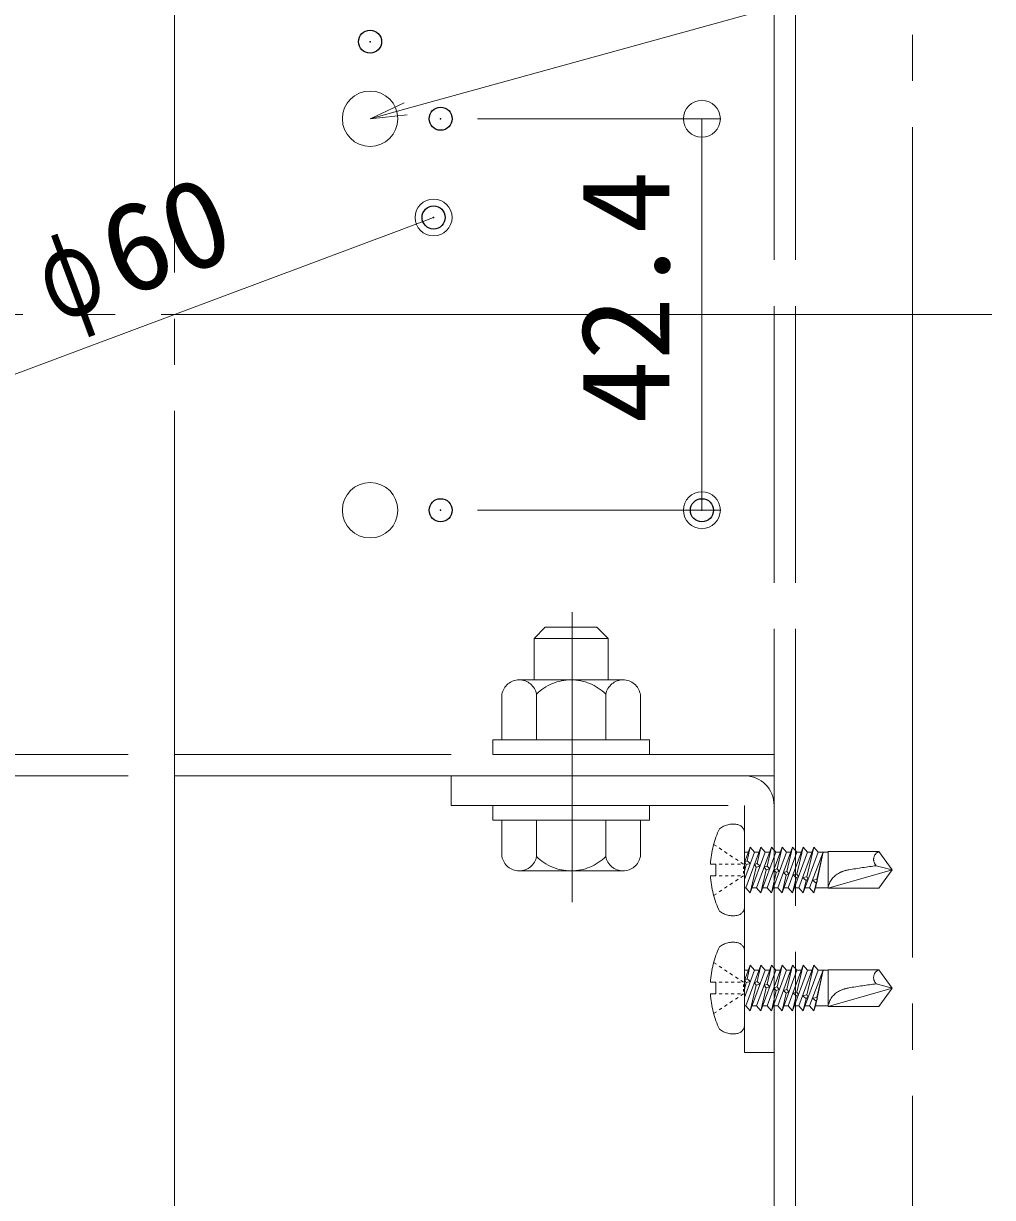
# Model space of a CAD drawing. Units: millimetres, scale not verified. Extents: x -800 to 804, y -551 to 557.
# Drawn here: x -465.3 to -360.3, y -244.6 to -117.3 of the extents above; entities that cross this region are included whole.
import ezdxf
from ezdxf.enums import TextEntityAlignment as Align

# ---------------------------------------------------------------- set-up
doc = ezdxf.new("R2010")
doc.units = ezdxf.units.MM
doc.header["$LTSCALE"] = 5
doc.header["$PDMODE"] = 32
doc.header["$PDSIZE"] = 2.5
for name, pattern in [('DASHED3', [4, 3, -1]), ('LONG_CHAIN', [21, 18, -1, 1, -1]), ('LONG_DASHED1', [7, 6, -1])]:
    doc.linetypes.add(name, pattern=pattern)
for name, color, linetype, lineweight in [('0-8_6文字', 1, 'Continuous', 9), ('0-9_0', 4, 'Continuous', 9), ('0-B_shade', 6, 'LONG_DASHED1', 9), ('0-C_CENTER', 7, 'LONG_CHAIN', 9), ('0-D_中心線', 1, 'LONG_CHAIN', 9), ('1-1_GR1-1', 7, 'Continuous', 9), ('1-2_製品', 6, 'DASHED3', 9)]:
    doc.layers.add(name, color=color, linetype=linetype, lineweight=lineweight)
doc.layers.add('0-A_DEFPOINTS', color=1, linetype='Continuous')
doc.styles.add('ＭＳ ゴシック', font='')
doc.styles.get('ＭＳ ゴシック').set_extended_font_data('MS Gothic')

# ---------------------------------------------------------------- blocks, each defined once
blk = doc.blocks.new('_ORIGIN')
at = {"layer": '0-9_0', "color": 1}
blk.add_line((0, 0), (-5, 0), dxfattribs=at)
blk.add_circle((0, 0), 2.5, dxfattribs=at)
blk = doc.blocks.new('MLeader14')
at = {"layer": '0-8_6文字'}
blk.add_line((-340.714, -104.01), (-271.095, -104.01), dxfattribs=at)
at = {"layer": '0-8_6文字', "color": 2}
blk.add_line((-427.781, -127.676), (-423.926, -126.611), dxfattribs=at)
at = {"layer": '0-8_6文字'}
blk.add_lwpolyline([(-423.926, -126.611), (-342.154, -104.01), (-340.714, -104.01)], dxfattribs=at)
at = {"layer": '0-8_6文字', "color": 2}
blk.add_lwpolyline([(-423.748, -127.253), (-427.781, -127.676), (-424.104, -125.968)], dxfattribs=at)
at = {"layer": '0-8_6文字', "color": 2, "style": 'ＭＳ ゴシック', "width": 0.75}
blk.add_text('4-M6現場タップ', height=9.604, dxfattribs=at).set_placement((-341.354, -104.006), align=Align.BOTTOM_LEFT)

msp = doc.modelspace()

# ---------------------------------------------------------------- linework, layer by layer
at = {"layer": '0-8_6文字'}
for p, q in [((-416.136, -127.676), (-389.825, -127.676)), ((-391.825, -131.676), (-391.825, -166.103)), ((-473.345, -158.002), (-424.644, -139.777)), ((-416.136, -170.103), (-389.825, -170.103))]:
    msp.add_line(p, q, dxfattribs=at)
at = {"layer": '0-9_0', "color": 6, "linetype": 'LONG_CHAIN'}
msp.add_line((-405.895, -212.583), (-405.895, -181.15), dxfattribs=at)
at = {"layer": '0-A_DEFPOINTS'}
for p in [(-427.781, -119.321), (-420.136, -127.676), (-420.898, -138.375), (-420.136, -170.103), (-391.825, -170.103)]:
    msp.add_point(p, dxfattribs=at)
at = {"layer": '0-B_shade'}
for p, q in [((-383.995, 27.03), (-383.995, -533.578)), ((-381.695, 27.03), (-381.695, -533.578)), ((-409.995, -183.989), (-408.795, -182.789)), ((-408.795, -182.789), (-403.195, -182.789)), ((-401.995, -183.989), (-403.195, -182.789)), ((-409.995, -183.989), (-401.995, -183.989)), ((-409.995, -188.489), (-409.995, -183.989)), ((-401.995, -188.489), (-401.995, -183.989)), ((-411.624, -188.489), (-400.365, -188.489)), ((-413.495, -194.989), (-413.495, -190.047)), ((-409.747, -194.989), (-409.747, -190.047)), ((-402.242, -194.989), (-402.242, -190.047)), ((-398.495, -194.989), (-398.495, -190.047)), ((-398.495, -194.989), (-413.495, -194.989)), ((-383.995, -196.589), (-513.995, -196.589)), ((-383.995, -198.889), (-513.995, -198.889)), ((-418.995, -198.889), (-387.195, -198.889)), ((-413.495, -203.689), (-398.495, -203.689)), ((-413.495, -203.689), (-413.495, -207.632)), ((-409.995, -203.689), (-401.995, -203.689)), ((-409.747, -203.689), (-409.747, -207.632)), ((-402.242, -203.689), (-402.242, -207.632)), ((-398.495, -203.689), (-398.495, -207.632)), ((-400.365, -209.189), (-411.624, -209.189))]:
    msp.add_line(p, q, dxfattribs=at)
for points in [[(-414.495, -196.589), (-414.495, -194.989), (-397.495, -194.989), (-397.495, -196.589)], [(-414.495, -203.689), (-414.495, -202.089), (-397.495, -202.089), (-397.495, -203.689)]]:
    msp.add_lwpolyline(points, close=True, dxfattribs=at)
for points in [[(-418.995, -198.889), (-418.995, -202.089), (-387.195, -202.089)], [(-383.995, -202.089), (-383.995, -228.889), (-387.195, -228.889), (-387.195, -202.089)]]:
    msp.add_lwpolyline(points, dxfattribs=at)
for centre, radius, start, end in [((-411.621, -190.395), 1.906, 10.52945, 169.47055), ((-405.995, -193.789), 5.3, 44.92181, 135.07819), ((-400.368, -190.395), 1.906, 10.52945, 169.47055), ((-387.195, -202.089), 3.2, 0, 90), ((-411.621, -207.284), 1.906, 190.52945, 349.47055), ((-405.995, -203.889), 5.3, 224.92181, 315.07819), ((-400.368, -207.284), 1.906, 190.52945, 349.47055)]:
    msp.add_arc(centre, radius, start, end, dxfattribs=at)
at = {"layer": '0-C_CENTER', "color": 5}
msp.add_line((-368.995, -533.578), (-368.995, 27.03), dxfattribs=at)
at = {"layer": '0-D_中心線'}
for p, q in [((-448.995, 50.653), (-448.995, -526.518)), ((-555.405, -148.889), (-280.511, -148.889))]:
    msp.add_line(p, q, dxfattribs=at)
at = {"layer": '1-1_GR1-1'}
for centre in [(-427.781, -127.676), (-427.781, -170.103)]:
    msp.add_circle(centre, 3, dxfattribs=at)
at = {"layer": '1-2_製品'}
for p, q in [((-387.195, -213.043), (-387.195, -205.136)), ((-390.551, -206.32), (-390.257, -206.515)), ((-389.963, -206.71), (-389.669, -206.906)), ((-389.376, -207.101), (-389.082, -207.296)), ((-387.195, -208.284), (-386.582, -206.605)), ((-386.115, -207.152), (-387.195, -210.11)), ((-387.195, -207.152), (-386.781, -207.152)), ((-387.049, -211.027), (-385.435, -206.605)), ((-386.926, -208.096), (-386.582, -206.605)), ((-386.582, -206.605), (-386.115, -207.152)), ((-384.968, -207.152), (-386.582, -211.573)), ((-386.115, -207.152), (-385.634, -207.152)), ((-385.902, -211.027), (-384.288, -206.605)), ((-383.82, -207.152), (-385.435, -211.573)), ((-384.968, -207.152), (-384.487, -207.152)), ((-384.766, -208.675), (-384.288, -206.605)), ((-384.755, -211.027), (-383.14, -206.605)), ((-384.288, -206.605), (-383.82, -207.152)), ((-382.673, -207.152), (-384.288, -211.573)), ((-383.82, -207.152), (-383.34, -207.152)), ((-383.608, -211.027), (-381.993, -206.605)), ((-381.526, -207.152), (-383.14, -211.573)), ((-382.673, -207.152), (-382.193, -207.152)), ((-382.46, -211.027), (-380.846, -206.605)), ((-380.379, -207.152), (-381.993, -211.573)), ((-381.526, -207.152), (-381.046, -207.152)), ((-381.525, -209.544), (-380.846, -206.605)), ((-381.313, -211.027), (-379.699, -206.605)), ((-380.846, -206.605), (-380.379, -207.152)), ((-379.232, -207.152), (-380.846, -211.573)), ((-380.444, -209.833), (-379.699, -206.605)), ((-380.379, -207.152), (-379.898, -207.152)), ((-380.166, -211.027), (-378.669, -207.152)), ((-379.699, -206.605), (-379.232, -207.152)), ((-379.499, -211.027), (-378.669, -207.152)), ((-379.361, -210.123), (-378.669, -207.152)), ((-379.232, -207.152), (-378.15, -207.152)), ((-378.15, -211.077), (-378.15, -207.102)), ((-378.15, -207.102), (-372.638, -207.102)), ((-371.195, -209.089), (-372.638, -207.102)), ((-390.3, -208.468), (-390.902, -208.468)), ((-389.968, -208.468), (-389.637, -208.468)), ((-389.306, -208.468), (-388.975, -208.468)), ((-388.788, -207.492), (-388.494, -207.687)), ((-388.644, -208.468), (-388.312, -208.468)), ((-388.2, -207.882), (-387.906, -208.078)), ((-387.981, -208.468), (-387.65, -208.468)), ((-387.613, -208.273), (-387.319, -208.468)), ((-387.195, -209.259), (-387.016, -208.484)), ((-387.177, -208.235), (-386.926, -208.096)), ((-387.016, -208.484), (-387.177, -208.235)), ((-386.57, -208.397), (-387.016, -208.484)), ((-386.926, -208.096), (-386.57, -208.397)), ((-386.132, -208.515), (-385.846, -208.386)), ((-385.935, -208.773), (-386.132, -208.515)), ((-385.846, -208.386), (-385.525, -208.677)), ((-385.087, -208.795), (-384.766, -208.675)), ((-384.766, -208.675), (-384.48, -208.957)), ((-372.922, -208.626), (-371.195, -209.089)), ((-389.968, -209.71), (-389.637, -209.71)), ((-389.306, -209.71), (-388.975, -209.71)), ((-388.644, -209.71), (-388.312, -209.71)), ((-387.981, -209.71), (-387.65, -209.71)), ((-387.613, -209.906), (-387.319, -209.71)), ((-387.319, -208.965), (-387.319, -208.717)), ((-387.319, -209.462), (-387.319, -209.214)), ((-386.582, -211.573), (-385.935, -208.773)), ((-385.525, -208.677), (-385.935, -208.773)), ((-385.435, -211.573), (-384.855, -209.063)), ((-384.855, -209.063), (-385.087, -208.795)), ((-384.48, -208.957), (-384.855, -209.063)), ((-384.288, -211.573), (-383.775, -209.352)), ((-384.042, -209.075), (-383.685, -208.965)), ((-383.775, -209.352), (-384.042, -209.075)), ((-383.435, -209.237), (-383.775, -209.352)), ((-383.685, -208.965), (-383.435, -209.237)), ((-383.14, -211.573), (-382.694, -209.642)), ((-382.997, -209.355), (-382.605, -209.254)), ((-382.694, -209.642), (-382.997, -209.355)), ((-382.39, -209.517), (-382.694, -209.642)), ((-382.605, -209.254), (-382.39, -209.517)), ((-381.993, -211.573), (-381.614, -209.931)), ((-381.952, -209.635), (-381.525, -209.544)), ((-381.614, -209.931), (-381.952, -209.635)), ((-381.345, -209.797), (-381.614, -209.931)), ((-381.525, -209.544), (-381.345, -209.797)), ((-380.907, -209.915), (-380.444, -209.833)), ((-380.534, -210.22), (-380.907, -209.915)), ((-380.444, -209.833), (-380.3, -210.077)), ((-378.15, -211.077), (-371.195, -209.089)), ((-372.638, -211.077), (-371.195, -209.089)), ((-389.376, -211.078), (-389.082, -210.882)), ((-388.788, -210.687), (-388.494, -210.492)), ((-388.2, -210.296), (-387.906, -210.101)), ((-387.195, -211.027), (-387.049, -211.027)), ((-386.582, -211.573), (-387.049, -211.027)), ((-386.382, -211.027), (-385.902, -211.027)), ((-385.435, -211.573), (-385.902, -211.027)), ((-385.235, -211.027), (-384.755, -211.027)), ((-384.288, -211.573), (-384.755, -211.027)), ((-384.088, -211.027), (-383.608, -211.027)), ((-383.14, -211.573), (-383.608, -211.027)), ((-382.941, -211.027), (-382.46, -211.027)), ((-381.993, -211.573), (-382.46, -211.027)), ((-381.794, -211.027), (-381.313, -211.027)), ((-380.846, -211.573), (-381.313, -211.027)), ((-380.846, -211.573), (-380.534, -210.22)), ((-380.647, -211.027), (-380.166, -211.027)), ((-380.3, -210.077), (-380.534, -210.22)), ((-379.699, -211.573), (-380.166, -211.027)), ((-379.846, -210.199), (-379.364, -210.122)), ((-379.453, -210.51), (-379.846, -210.199)), ((-379.699, -211.573), (-379.45, -210.504)), ((-379.499, -211.027), (-379.699, -211.573)), ((-379.499, -211.027), (-378.15, -211.027)), ((-379.35, -210.332), (-379.453, -210.51)), ((-379.364, -210.122), (-379.35, -210.332)), ((-372.638, -211.077), (-378.15, -211.077)), ((-390.551, -211.859), (-390.257, -211.664)), ((-389.963, -211.468), (-389.669, -211.273)), ((-387.195, -225.843), (-387.195, -217.936)), ((-390.551, -219.12), (-390.257, -219.315)), ((-389.963, -219.51), (-389.669, -219.706)), ((-389.376, -219.901), (-389.082, -220.096)), ((-387.195, -221.084), (-386.582, -219.405)), ((-386.115, -219.952), (-387.195, -222.91)), ((-387.195, -219.952), (-386.781, -219.952)), ((-387.049, -223.827), (-385.435, -219.405)), ((-386.926, -220.896), (-386.582, -219.405)), ((-386.582, -219.405), (-386.115, -219.952)), ((-384.968, -219.952), (-386.582, -224.373)), ((-386.115, -219.952), (-385.634, -219.952)), ((-385.902, -223.827), (-384.288, -219.405)), ((-383.82, -219.952), (-385.435, -224.373)), ((-384.968, -219.952), (-384.487, -219.952)), ((-384.766, -221.475), (-384.288, -219.405)), ((-384.755, -223.827), (-383.14, -219.405)), ((-384.288, -219.405), (-383.82, -219.952)), ((-382.673, -219.952), (-384.288, -224.373)), ((-383.82, -219.952), (-383.34, -219.952)), ((-383.608, -223.827), (-381.993, -219.405)), ((-381.526, -219.952), (-383.14, -224.373)), ((-382.673, -219.952), (-382.193, -219.952)), ((-382.46, -223.827), (-380.846, -219.405)), ((-380.379, -219.952), (-381.993, -224.373)), ((-381.526, -219.952), (-381.046, -219.952)), ((-381.525, -222.344), (-380.846, -219.405)), ((-381.313, -223.827), (-379.699, -219.405)), ((-380.846, -219.405), (-380.379, -219.952)), ((-379.232, -219.952), (-380.846, -224.373)), ((-380.444, -222.633), (-379.699, -219.405)), ((-380.379, -219.952), (-379.898, -219.952)), ((-380.166, -223.827), (-378.669, -219.952)), ((-379.699, -219.405), (-379.232, -219.952)), ((-379.499, -223.827), (-378.669, -219.952)), ((-379.361, -222.923), (-378.669, -219.952)), ((-379.232, -219.952), (-378.15, -219.952)), ((-378.15, -223.877), (-378.15, -219.902)), ((-378.15, -219.902), (-372.638, -219.902)), ((-371.195, -221.889), (-372.638, -219.902)), ((-390.3, -221.268), (-390.902, -221.268)), ((-389.968, -221.268), (-389.637, -221.268)), ((-389.306, -221.268), (-388.975, -221.268)), ((-388.788, -220.292), (-388.494, -220.487)), ((-388.644, -221.268), (-388.312, -221.268)), ((-388.2, -220.682), (-387.906, -220.878)), ((-387.981, -221.268), (-387.65, -221.268)), ((-387.613, -221.073), (-387.319, -221.268)), ((-387.195, -222.059), (-387.016, -221.284)), ((-387.177, -221.035), (-386.926, -220.896)), ((-387.016, -221.284), (-387.177, -221.035)), ((-386.57, -221.197), (-387.016, -221.284)), ((-386.926, -220.896), (-386.57, -221.197)), ((-386.132, -221.315), (-385.846, -221.186)), ((-385.935, -221.573), (-386.132, -221.315)), ((-385.846, -221.186), (-385.525, -221.477)), ((-389.968, -222.51), (-389.637, -222.51)), ((-389.306, -222.51), (-388.975, -222.51)), ((-388.644, -222.51), (-388.312, -222.51)), ((-387.981, -222.51), (-387.65, -222.51)), ((-387.613, -222.706), (-387.319, -222.51)), ((-387.319, -221.765), (-387.319, -221.517)), ((-387.319, -222.262), (-387.319, -222.014)), ((-386.582, -224.373), (-385.935, -221.573)), ((-385.525, -221.477), (-385.935, -221.573)), ((-385.435, -224.373), (-384.855, -221.863)), ((-385.087, -221.595), (-384.766, -221.475)), ((-384.855, -221.863), (-385.087, -221.595)), ((-384.48, -221.757), (-384.855, -221.863)), ((-384.766, -221.475), (-384.48, -221.757)), ((-384.288, -224.373), (-383.775, -222.152)), ((-384.042, -221.875), (-383.685, -221.765)), ((-383.775, -222.152), (-384.042, -221.875)), ((-383.435, -222.037), (-383.775, -222.152)), ((-383.685, -221.765), (-383.435, -222.037)), ((-383.14, -224.373), (-382.694, -222.442)), ((-382.997, -222.155), (-382.605, -222.054)), ((-382.694, -222.442), (-382.997, -222.155)), ((-382.39, -222.317), (-382.694, -222.442)), ((-382.605, -222.054), (-382.39, -222.317)), ((-381.952, -222.435), (-381.525, -222.344)), ((-381.614, -222.731), (-381.952, -222.435)), ((-381.345, -222.597), (-381.614, -222.731)), ((-381.525, -222.344), (-381.345, -222.597)), ((-380.907, -222.715), (-380.444, -222.633)), ((-380.444, -222.633), (-380.3, -222.877)), ((-378.15, -223.877), (-371.195, -221.889)), ((-372.922, -221.426), (-371.195, -221.889)), ((-372.638, -223.877), (-371.195, -221.889)), ((-389.376, -223.878), (-389.082, -223.682)), ((-388.788, -223.487), (-388.494, -223.292)), ((-388.2, -223.096), (-387.906, -222.901)), ((-387.195, -223.827), (-387.049, -223.827)), ((-386.582, -224.373), (-387.049, -223.827)), ((-386.382, -223.827), (-385.902, -223.827)), ((-385.435, -224.373), (-385.902, -223.827)), ((-385.235, -223.827), (-384.755, -223.827)), ((-384.288, -224.373), (-384.755, -223.827)), ((-384.088, -223.827), (-383.608, -223.827)), ((-383.14, -224.373), (-383.608, -223.827)), ((-382.941, -223.827), (-382.46, -223.827)), ((-381.993, -224.373), (-382.46, -223.827)), ((-381.993, -224.373), (-381.614, -222.731)), ((-381.794, -223.827), (-381.313, -223.827)), ((-380.846, -224.373), (-381.313, -223.827)), ((-380.534, -223.02), (-380.907, -222.715)), ((-380.846, -224.373), (-380.534, -223.02)), ((-380.647, -223.827), (-380.166, -223.827)), ((-380.3, -222.877), (-380.534, -223.02)), ((-379.699, -224.373), (-380.166, -223.827)), ((-379.846, -222.999), (-379.364, -222.922)), ((-379.453, -223.31), (-379.846, -222.999)), ((-379.699, -224.373), (-379.45, -223.304)), ((-379.499, -223.827), (-379.699, -224.373)), ((-379.499, -223.827), (-378.15, -223.827)), ((-379.35, -223.132), (-379.453, -223.31)), ((-379.364, -222.922), (-379.35, -223.132)), ((-372.638, -223.877), (-378.15, -223.877)), ((-390.551, -224.659), (-390.257, -224.464)), ((-389.963, -224.268), (-389.669, -224.073))]:
    msp.add_line(p, q, dxfattribs=at)
for points in [[(-385.846, -208.386), (-385.435, -206.605), (-384.968, -207.152)], [(-383.685, -208.965), (-383.14, -206.605), (-382.673, -207.152)], [(-382.605, -209.254), (-381.993, -206.605), (-381.526, -207.152)], [(-390.902, -209.71), (-390.3, -209.71), (-390.3, -208.468)], [(-385.846, -221.186), (-385.435, -219.405), (-384.968, -219.952)], [(-383.685, -221.765), (-383.14, -219.405), (-382.673, -219.952)], [(-382.605, -222.054), (-381.993, -219.405), (-381.526, -219.952)], [(-390.902, -222.51), (-390.3, -222.51), (-390.3, -221.268)]]:
    msp.add_lwpolyline(points, dxfattribs=at)
for centre, radius, start, end in [((-380.364, -209.089), 10.557, 154.94239, 176.62771), ((-388.437, -206.605), 2.484, 80.40593, 126.8699), ((-388.188, -205.136), 0.994, 0, 80.40593), ((-372.297, -207.954), 0.918, 111.85478, 227.0551), ((-361.146, -297.424), 89.575, 97.5546, 99.47999), ((-380.364, -209.089), 10.557, 183.37229, 205.05761), ((-375.92, -211.425), 2.257, 116.15779, 171.12819), ((-375.293, -212.701), 3.679, 99.47999, 116.15779), ((-388.437, -211.573), 2.484, 233.1301, 279.59407), ((-388.188, -213.043), 0.994, 279.59407, 0), ((-380.364, -221.889), 10.557, 154.94239, 176.62771), ((-388.437, -219.405), 2.484, 80.40593, 126.8699), ((-388.188, -217.936), 0.994, 0, 80.40593), ((-372.297, -220.754), 0.918, 111.85478, 227.0551), ((-380.364, -221.889), 10.557, 183.37229, 205.05761), ((-375.92, -224.225), 2.257, 116.15779, 171.12819), ((-375.293, -225.501), 3.679, 99.47999, 116.15779), ((-361.146, -310.224), 89.575, 97.5546, 99.47999), ((-388.437, -224.373), 2.484, 233.1301, 279.59407), ((-388.188, -225.843), 0.994, 279.59407, 0)]:
    msp.add_arc(centre, radius, start, end, dxfattribs=at)

# ---------------------------------------------------------------- block references
at = {"layer": '0-8_6文字'}
msp.add_blockref('MLeader14', (0, 0), dxfattribs=at)
at = {"layer": '0-8_6文字', "xscale": 0.8, "yscale": 0.8}
for p, rotation in [((-391.825, -127.676), 90), ((-420.898, -138.375), 20.5172), ((-391.825, -170.103), 270)]:
    msp.add_blockref('_ORIGIN', p, dxfattribs=dict(at, rotation=rotation))

# ---------------------------------------------------------------- texts
at = {"layer": '0-8_6文字', "color": 2, "style": 'ＭＳ ゴシック'}
for s, rotation, width, p in [('60', 20.517, 1.05, (-453.704, -149.937)), ('42.4', 90, 1.05, (-392.475, -160.723)), ('φ', 20.517, 0.65, (-460.824, -152.601))]:
    msp.add_text(s, height=9.604, rotation=rotation, dxfattribs=dict(at, width=width)).set_placement(p, align=Align.BOTTOM_LEFT)

doc.saveas('drawing.dxf')
